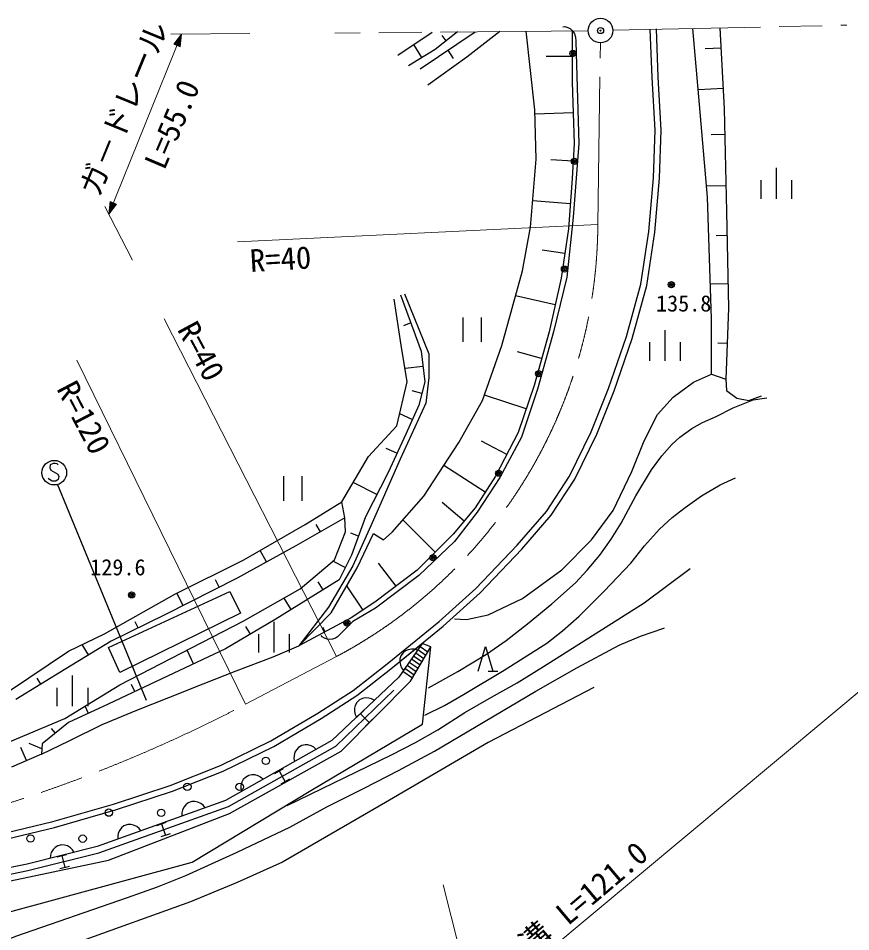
# Model space of a CAD drawing. Units: millimetres, scale not verified. Extents: x 40000 to 680000, y 20000 to 380000.
# Drawn here: x 449174 to 516733, y 261474 to 335647 of the extents above; entities that cross this region are included whole.
import ezdxf
from ezdxf.enums import TextEntityAlignment as Align

# ---------------------------------------------------------------- set-up
doc = ezdxf.new("R2010")
doc.units = ezdxf.units.MM
doc.header["$LTSCALE"] = 1000
doc.header["$PDMODE"] = 32
doc.header["$PDSIZE"] = 500
doc.linetypes.add('CHAIN', pattern=[18.5, 12, -1.5, 3.5, -1.5])
for name, color, linetype, lineweight in [('M-BGD', 7, 'Continuous', 25), ('M-BGD-EXST', 7, 'Continuous', 25), ('M-BMK', 2, 'CHAIN', 13), ('M-BMK-SRVR', 3, 'Continuous', 25), ('M-STR-HTXT', 7, 'Continuous', 13)]:
    doc.layers.add(name, color=color, linetype=linetype, lineweight=lineweight)
doc.layers.add('M-OTRS', color=6, linetype='Continuous')
doc.styles.add('ＭＳ ゴシック', font='')
doc.styles.get('ＭＳ ゴシック').set_extended_font_data('MS Gothic')

msp = doc.modelspace()

# ---------------------------------------------------------------- linework, layer by layer
at = {"layer": 'M-BGD'}
for p, q in [((481786, 331550), (486265, 334549)), ((484811, 334535), (483008, 333119)), ((488243, 334568), (485567, 332480)), ((491093, 328205), (490395, 334589)), ((493379, 334961), (493539, 334966)), ((493539, 334966), (493781, 334894)), ((493781, 334894), (493985, 334780)), ((493985, 334780), (494191, 334587)), ((494118, 334626), (494118, 330471)), ((494191, 334587), (494317, 334391)), ((500619, 330848), (500463, 334757)), ((501119, 330868), (500962, 334777)), ((504417, 329261), (503929, 334814)), ((506120, 334863), (506464, 328287)), ((479983, 332654), (482774, 334515)), ((483909, 333827), (483582, 334243)), ((494317, 334391), (494406, 334114)), ((494406, 334114), (494416, 333794)), ((494416, 333794), (494447, 332796)), ((483008, 333119), (480855, 331783)), ((481932, 332451), (481271, 333513)), ((484026, 333050), (484482, 332370)), ((506206, 333219), (504930, 333152)), ((485567, 332480), (482426, 330214)), ((494118, 332548), (492018, 332548)), ((494447, 332796), (494677, 325465)), ((500853, 326562), (500619, 330848)), ((501354, 326567), (501119, 330868)), ((494118, 330471), (494292, 325474)), ((506378, 329931), (504367, 329826)), ((505099, 321127), (504417, 329261)), ((491209, 324195), (491093, 328205)), ((494205, 327972), (491103, 327864)), ((506464, 328287), (506659, 319958)), ((500724, 322692), (500853, 326562)), ((501223, 322661), (501354, 326567)), ((506513, 326205), (505411, 326179)), ((494292, 325474), (494118, 322626)), ((494677, 325465), (494218, 319508)), ((490744, 318675), (491209, 324195)), ((494205, 324050), (492407, 324160)), ((510676, 323489), (510676, 320992)), ((500335, 318342), (500724, 322692)), ((500832, 318282), (501223, 322661)), ((494118, 322626), (493827, 318558)), ((506611, 322040), (505026, 322003)), ((509426, 322490), (509426, 320992)), ((511926, 322490), (511926, 320992)), ((493973, 320592), (490924, 320810)), ((505440, 311239), (505099, 321127)), ((506659, 319958), (506806, 312116)), ((494218, 319508), (493683, 314620)), ((490104, 315130), (490744, 318675)), ((493827, 318558), (493245, 314554)), ((499690, 314059), (500335, 318342)), ((500180, 313955), (500832, 318282)), ((506696, 317997), (505803, 317981)), ((493536, 316556), (491680, 316825)), ((488417, 309087), (490104, 315130)), ((493245, 314554), (492257, 310195)), ((493683, 314620), (492612, 310191)), ((498528, 309802), (499690, 314059)), ((499006, 309655), (500180, 313955)), ((506769, 314076), (505343, 314050)), ((480202, 313191), (481867, 308616)), ((480506, 313275), (482484, 308394)), ((492751, 312375), (489538, 313102)), ((480261, 309092), (479667, 312835)), ((506806, 312116), (506611, 306351)), ((481035, 310904), (480433, 310685)), ((485245, 311360), (485245, 309362)), ((486764, 309362), (486764, 311360)), ((505440, 306740), (505440, 311239)), ((492257, 310195), (491035, 305837)), ((492612, 310191), (491313, 305533)), ((501645, 310333), (501645, 307836)), ((497075, 305580), (498528, 309802)), ((497544, 305406), (499006, 309655)), ((500395, 309334), (500395, 307836)), ((502895, 309334), (502895, 307836)), ((480737, 306121), (480261, 309092)), ((481867, 308616), (482165, 306121)), ((486847, 304621), (488417, 309087)), ((491646, 308016), (489677, 308567)), ((506708, 309233), (505947, 309259)), ((482484, 308394), (482484, 306476)), ((482016, 307369), (480565, 307196)), ((482484, 306476), (482251, 304384)), ((503978, 306107), (505440, 306740)), ((505440, 306740), (506611, 306351)), ((506611, 306351), (506659, 305425)), ((479905, 302556), (480737, 306121)), ((482165, 306121), (481689, 304242)), ((491035, 305837), (489755, 302002)), ((502320, 304890), (503978, 306107)), ((481927, 305181), (481128, 305383)), ((490395, 303920), (486998, 305051)), ((491313, 305533), (490013, 301638)), ((495681, 302069), (497075, 305580)), ((496138, 301867), (497544, 305406)), ((501052, 303477), (502320, 304890)), ((506659, 305425), (507488, 304792)), ((508463, 304597), (509487, 304987)), ((482251, 304384), (480157, 299852)), ((481689, 304242), (480618, 301865)), ((484927, 301192), (486847, 304621)), ((507488, 304792), (508463, 304597)), ((481153, 303054), (480128, 303514)), ((499980, 301334), (501052, 303477)), ((477585, 300061), (479905, 302556)), ((489755, 302002), (487894, 298457)), ((493903, 298465), (495681, 302069)), ((480618, 301865), (479191, 298776)), ((482077, 296834), (484927, 301192)), ((488825, 300230), (486767, 301308)), ((490013, 301638), (488255, 298354)), ((494338, 298217), (496138, 301867)), ((498956, 298850), (499980, 301334)), ((479905, 300321), (479032, 300723)), ((475444, 296377), (477585, 300061)), ((480157, 299852), (477889, 294680)), ((487079, 297179), (483705, 299324)), ((470702, 298467), (470702, 296469)), ((472222, 296469), (472222, 298467)), ((479191, 298776), (477347, 295152)), ((487894, 298457), (486265, 295900)), ((488255, 298354), (486420, 295529)), ((492033, 295600), (493903, 298465)), ((492434, 295298), (494338, 298217)), ((497444, 295684), (498956, 298850)), ((478269, 296964), (476351, 297938)), ((479518, 293929), (482077, 296834)), ((472470, 294528), (475444, 296377)), ((475682, 295070), (475444, 296377)), ((485364, 294825), (483580, 296318)), ((486265, 295900), (484462, 293750)), ((486420, 295529), (484586, 293161)), ((489663, 292871), (492033, 295600)), ((490033, 292535), (492434, 295298)), ((495689, 293297), (497444, 295684)), ((467475, 291676), (472470, 294528)), ((475682, 295070), (471697, 292805)), ((473690, 293938), (473349, 294535)), ((475741, 293941), (475682, 295070)), ((477347, 295152), (476217, 292062)), ((477889, 294680), (476318, 291193)), ((483008, 292298), (480387, 294916)), ((474849, 291684), (475741, 293941)), ((476782, 293607), (476156, 293835)), ((476667, 291023), (478005, 293813)), ((478005, 293813), (478820, 293290)), ((478820, 293290), (479518, 293929)), ((484462, 293750), (481553, 290845)), ((484586, 293161), (481681, 290412)), ((493300, 290862), (495689, 293297)), ((471697, 292805), (466939, 290191)), ((469318, 291498), (468803, 292434)), ((486318, 289343), (489663, 292871)), ((486667, 288985), (490033, 292535)), ((461884, 288884), (467475, 291676)), ((472054, 289307), (474849, 291684)), ((475712, 291052), (474700, 291557)), ((476217, 292062), (475206, 290042)), ((476318, 291193), (474340, 287823)), ((474573, 287362), (476667, 291023)), ((481553, 290845), (478121, 288230)), ((479837, 289537), (478407, 291411)), ((490082, 288524), (493300, 290862)), ((466939, 290191), (461111, 287220)), ((465482, 289448), (465181, 290037)), ((475206, 290042), (470032, 286834)), ((481681, 290412), (478164, 287739)), ((467415, 286693), (472054, 289307)), ((473913, 289240), (473511, 289887)), ((477162, 287591), (475838, 289574)), ((483342, 286654), (486318, 289343)), ((456175, 285675), (461884, 288884)), ((456487, 284558), (466335, 289107)), ((462568, 287963), (462054, 288969)), ((466335, 289107), (467214, 287351)), ((471325, 287636), (470745, 288570)), ((483667, 286274), (486667, 288985)), ((474340, 287823), (471956, 284685)), ((478121, 288230), (476202, 286951)), ((487303, 287209), (490082, 288524)), ((461111, 287220), (456710, 285081)), ((467214, 287351), (457429, 282534)), ((471956, 284685), (474573, 287362)), ((478164, 287739), (476330, 286670)), ((485547, 286819), (487303, 287209)), ((457424, 281524), (467415, 286693)), ((458910, 286151), (458667, 286651)), ((470032, 286834), (465988, 284457)), ((469917, 286641), (469917, 284143)), ((476202, 286951), (471956, 284685)), ((476024, 286365), (475317, 285658)), ((476330, 286670), (476024, 286365)), ((479104, 283222), (483342, 286654)), ((484572, 286868), (485547, 286819)), ((453260, 284249), (456175, 285675)), ((468010, 285646), (467643, 286269)), ((468667, 285642), (468667, 284143)), ((471167, 285642), (471167, 284143)), ((474079, 285818), (473887, 286178)), ((475317, 285658), (475091, 285432)), ((479418, 282834), (483667, 286274)), ((456710, 285081), (453023, 282824)), ((473846, 285432), (473761, 285517)), ((474016, 285319), (473846, 285432)), ((474270, 285234), (474016, 285319)), ((474468, 285206), (474270, 285234)), ((474666, 285234), (474468, 285206)), ((474921, 285319), (474666, 285234)), ((475091, 285432), (474921, 285319)), ((479418, 282834), (481952, 284885)), ((481952, 284885), (480054, 282151)), ((482649, 284620), (481952, 284885)), ((448384, 280982), (453260, 284249)), ((454866, 283952), (454355, 284785)), ((457429, 282534), (456487, 284558)), ((465988, 284457), (460814, 282021)), ((463401, 283239), (462879, 284346)), ((469866, 283803), (471956, 284685)), ((480404, 284128), (480222, 283865)), ((480606, 284279), (480404, 284128)), ((480819, 284375), (480606, 284279)), ((481097, 284425), (480819, 284375)), ((481003, 281814), (482649, 284620)), ((481330, 284410), (481097, 284425)), ((481573, 284339), (481330, 284410)), ((481428, 284130), (482092, 283670)), ((481602, 284382), (482247, 283935)), ((481777, 284634), (482403, 284200)), ((481981, 278319), (482649, 284620)), ((486496, 282626), (487096, 284624)), ((487096, 284624), (487696, 282626)), ((466858, 282669), (469866, 283803)), ((480150, 283623), (480135, 283390)), ((480135, 283390), (480186, 283112)), ((480222, 283865), (480150, 283623)), ((480903, 283375), (481625, 282875)), ((481078, 283626), (481781, 283140)), ((481253, 283878), (481936, 283405)), ((453023, 282824), (448978, 280328)), ((464190, 281591), (466858, 282669)), ((476362, 281052), (479104, 283222)), ((476653, 280644), (479418, 282834)), ((476653, 280644), (479418, 282834)), ((480186, 283112), (480281, 282900)), ((480281, 282900), (480433, 282698)), ((480379, 282619), (481158, 282079)), ((480554, 282871), (481314, 282344)), ((480728, 283123), (481469, 282610)), ((487296, 282626), (488096, 282626)), ((451000, 281576), (450696, 282068)), ((453557, 282282), (453557, 279785)), ((460814, 282021), (456472, 279942)), ((480054, 282151), (474625, 277007)), ((452307, 281284), (452307, 279785)), ((452963, 278791), (457424, 281524)), ((454807, 281284), (454807, 279785)), ((458643, 280982), (458372, 281546)), ((461381, 280486), (464190, 281591)), ((475385, 276133), (481003, 281814)), ((458798, 279465), (461381, 280486)), ((473495, 279219), (476362, 281052)), ((473757, 278794), (476653, 280644)), ((473757, 278794), (476653, 280644)), ((474953, 276537), (479642, 281095)), ((477107, 280405), (476877, 280298)), ((477334, 280455), (477107, 280405)), ((477617, 280448), (477334, 280455)), ((477842, 280385), (477617, 280448)), ((478065, 280266), (477842, 280385)), ((456472, 279942), (453260, 278457)), ((454866, 279199), (454593, 279790)), ((476526, 279855), (476464, 279630)), ((476645, 280078), (476526, 279855)), ((476877, 280298), (476645, 280078)), ((455988, 278302), (458798, 279465)), ((469684, 276966), (473495, 279219)), ((476464, 279630), (476456, 279348)), ((476456, 279348), (476507, 279120)), ((476507, 279120), (476614, 278891)), ((476662, 278895), (477235, 279453)), ((476949, 279174), (477646, 278458)), ((447432, 276466), (452963, 278791)), ((453260, 278457), (451119, 276734)), ((453292, 276970), (455988, 278302)), ((469921, 276526), (473757, 278794)), ((469921, 276526), (473757, 278794)), ((472907, 272955), (481981, 278319)), ((477933, 278737), (477359, 278179)), ((452190, 277595), (451875, 277985)), ((451090, 276318), (450049, 276763)), ((451060, 275902), (453292, 276970)), ((451119, 276734), (451060, 275902)), ((465596, 274976), (469684, 276966)), ((474625, 277007), (466002, 272141)), ((449839, 275367), (449370, 276436)), ((465799, 274519), (469921, 276526)), ((465799, 274519), (469921, 276526)), ((466222, 271650), (474953, 276537)), ((466312, 271069), (475385, 276133)), ((471632, 276052), (471556, 275780)), ((471747, 276255), (471632, 276052)), ((471917, 276442), (471747, 276255)), ((472196, 276599), (471917, 276442)), ((472444, 276648), (472196, 276599)), ((472677, 276642), (472444, 276648)), ((472949, 276566), (472677, 276642)), ((473152, 276451), (472949, 276566)), ((473340, 276282), (473152, 276451)), ((451060, 275902), (448617, 274832)), ((471556, 275780), (471550, 275547)), ((471550, 275547), (471599, 275299)), ((461510, 273346), (465596, 274976)), ((461681, 272877), (465799, 274519)), ((461681, 272877), (465799, 274519)), ((469994, 274334), (470692, 274725)), ((470343, 274529), (470832, 273658)), ((467436, 273822), (467321, 273620)), ((467606, 274010), (467436, 273822)), ((467884, 274167), (467606, 274010)), ((468133, 274215), (467884, 274167)), ((468366, 274209), (468133, 274215)), ((468638, 274133), (468366, 274209)), ((468841, 274018), (468638, 274133)), ((469029, 273849), (468841, 274018)), ((471181, 273853), (470483, 273463)), ((456915, 271842), (461510, 273346)), ((467245, 273347), (467239, 273114)), ((467239, 273114), (467287, 272866)), ((467321, 273620), (467245, 273347)), ((457063, 271365), (461681, 272877)), ((457063, 271365), (461681, 272877)), ((463280, 267123), (472907, 272955)), ((451979, 270415), (456915, 271842)), ((466002, 272141), (455585, 268386)), ((455703, 267893), (466222, 271650)), ((462616, 271600), (462496, 271345)), ((462764, 271781), (462616, 271600)), ((462962, 271937), (462764, 271781)), ((463263, 272046), (462962, 271937)), ((463516, 272052), (463263, 272046)), ((463745, 272007), (463516, 272052)), ((464001, 271887), (463745, 272007)), ((464182, 271740), (464001, 271887)), ((464339, 271542), (464182, 271740)), ((452106, 269931), (457063, 271365)), ((452106, 269931), (457063, 271365)), ((456486, 267295), (466312, 271069)), ((462496, 271345), (462451, 271116)), ((462451, 271116), (462457, 270863)), ((446468, 269116), (451979, 270415)), ((457754, 270060), (457555, 269903)), ((458055, 270168), (457754, 270060)), ((458307, 270174), (458055, 270168)), ((458536, 270129), (458307, 270174)), ((458792, 270009), (458536, 270129)), ((458973, 269862), (458792, 270009)), ((460418, 270107), (461171, 270376)), ((460795, 270242), (461131, 269301)), ((446574, 268628), (452106, 269931)), ((446574, 268628), (452106, 269931)), ((457287, 269467), (457242, 269238)), ((457408, 269723), (457287, 269467)), ((457555, 269903), (457408, 269723)), ((459130, 269664), (458973, 269862)), ((461508, 269436), (460755, 269167)), ((452684, 268524), (452374, 268446)), ((452937, 268505), (452684, 268524)), ((457242, 269238), (457249, 268986)), ((455585, 268386), (449882, 266956)), ((449950, 266449), (455703, 267893)), ((451851, 267903), (451783, 267680)), ((451996, 268145), (451851, 267903)), ((452161, 268310), (451996, 268145)), ((452374, 268446), (452161, 268310)), ((453160, 268437), (452937, 268505)), ((453402, 268292), (453160, 268437)), ((453567, 268127), (453402, 268292)), ((453703, 267914), (453567, 268127)), ((441473, 264102), (456486, 267295)), ((446172, 262466), (463280, 267123)), ((451783, 267680), (451764, 267428)), ((452317, 267558), (453093, 267753)), ((452705, 267655), (452948, 266686)), ((449882, 266956), (443037, 265588)), ((443142, 265057), (449950, 266449)), ((453336, 266784), (452560, 266589))]:
    msp.add_line(p, q, dxfattribs=at)
for points in [[(482469, 281276), (484858, 282601), (487173, 284010), (488770, 285128), (490505, 286478), (492470, 288087), (494393, 289810), (495353, 290828), (496371, 292062), (497295, 293351), (498096, 294650), (499300, 296872), (500575, 298988), (501405, 300114), (502227, 301041), (502864, 301630), (503832, 302342), (504716, 302834), (505812, 303319), (507201, 304011), (508813, 304656), (509920, 304833)], [(482158, 279054), (483770, 279854), (485320, 280746), (488607, 282715), (492058, 284906), (493342, 285903), (494698, 287107), (496723, 289115), (498876, 291405), (500003, 292807), (501220, 294152), (502251, 295099), (503302, 295925), (504631, 296862), (506137, 297769), (507384, 298343)], [(470990, 271720), (479456, 275849), (481418, 276846), (483218, 277869), (485409, 279268), (487571, 280522), (489666, 281693), (491810, 283016), (499978, 288187), (503691, 290965)], [(431839, 252828), (434266, 254224), (436760, 255539), (439931, 257141), (443243, 258696), (445992, 259914), (448964, 261110), (458028, 264247), (460476, 265123), (462763, 266045), (466941, 267927), (471222, 269977), (474207, 271605), (477238, 273144), (480039, 274556), (482967, 276149), (491191, 281011), (494512, 282913), (497935, 284750), (499683, 285464), (501570, 286124), (501614, 286139)], [(495874, 281294), (487304, 276829), (478984, 271954), (470620, 267110), (466931, 265470), (463154, 263906), (453969, 260606), (449684, 259170), (445354, 257608), (441916, 256107), (438575, 254533), (436927, 253560)]]:
    msp.add_lwpolyline(points, dxfattribs=at)
for centre, major_axis in [((494197, 332788), (250, 0)), ((494197, 332788), (150, 0)), ((494197, 332788), (50, 0)), ((494315, 324027), (250, 0)), ((494315, 324027), (150, 0)), ((494315, 324027), (50, 0)), ((493503, 315278), (250, 0)), ((493503, 315278), (150, 0)), ((493503, 315278), (50, 0)), ((502179, 314018), (250, 0)), ((502179, 314018), (150, 0)), ((502179, 314018), (50, 0)), ((491403, 306785), (250, 0)), ((491403, 306785), (150, 0)), ((491403, 306785), (50, 0)), ((488159, 298705), (250, 0)), ((488159, 298705), (150, 0)), ((488159, 298705), (50, 0)), ((482837, 291850), (250, 0)), ((482837, 291850), (150, 0)), ((482837, 291850), (50, 0)), ((458371, 288826), (250, 0)), ((458371, 288826), (150, 0)), ((458371, 288826), (50, 0)), ((475847, 286541), (250, 0)), ((475847, 286541), (150, 0)), ((475847, 286541), (50, 0)), ((469267, 275347), (300, 0)), ((462897, 273246), (300, 0)), ((467140, 273234), (300, 0)), ((456528, 271145), (300, 0)), ((460770, 271133), (300, 0)), ((450159, 269043), (300, 0)), ((454401, 269031), (300, 0))]:
    msp.add_ellipse(centre, major_axis=major_axis, ratio=0.998985, dxfattribs=at)
at = {"layer": 'M-BGD-EXST'}
for p, q in [((451775, 299387), (451735, 299147)), ((451735, 299147), (451815, 298948)), ((452015, 299507), (451775, 299387)), ((451815, 298948), (452375, 298628)), ((452175, 299507), (452015, 299507)), ((452335, 299467), (452175, 299507)), ((452415, 299387), (452335, 299467)), ((451695, 298188), (451615, 298308)), ((451935, 298069), (451695, 298188)), ((452415, 298188), (452215, 298069)), ((452375, 298628), (452455, 298428)), ((452455, 298428), (452415, 298188)), ((452215, 298069), (451935, 298069)), ((452343, 297837), (459555, 280282))]:
    msp.add_line(p, q, dxfattribs=at)
msp.add_ellipse((452095, 298748), major_axis=(1000, 0), ratio=0.998985, dxfattribs=at)
at = {"layer": 'M-BMK'}
for p, q in [((495427, 334638), (474871, 334439)), ((497426, 334670), (516405, 335090)), ((496209, 318898), (496413, 333649)), ((467626, 279943), (475005, 283824))]:
    msp.add_line(p, q, dxfattribs=at)
for centre, major_axis, start_param, end_param in [((456213, 319095), (39997, 0), 5.201506, 6.278249), ((411888, 386094), (119990, 0), 4.932217, 5.195489)]:
    msp.add_ellipse(centre, major_axis=major_axis, ratio=0.998985, start_param=start_param, end_param=end_param, dxfattribs=at)
at = {"layer": 'M-BMK-SRVR'}
for major_axis in [(1000, 0), (40, 0)]:
    msp.add_ellipse((496427, 334648), major_axis=major_axis, ratio=0.998985, dxfattribs=at)
at = {"layer": 'M-OTRS'}
msp.add_point((496427, 334648), dxfattribs=at)
at = {"layer": 'M-STR-HTXT'}
for p, q in [((456524, 319731), (462422, 334368)), ((461555, 334363), (467975, 334399)), ((461789, 333546), (462422, 334368)), ((461878, 333553), (462318, 334108)), ((461968, 333560), (462258, 333960)), ((462258, 333960), (462190, 333471)), ((462318, 334108), (462249, 333404)), ((462422, 334368), (462309, 333337)), ((462309, 333337), (461789, 333546)), ((462249, 333404), (461878, 333553)), ((462190, 333471), (461968, 333560)), ((462057, 333567), (462169, 333738)), ((462131, 333537), (462057, 333567)), ((462169, 333738), (462131, 333537)), ((456524, 319731), (456638, 320762)), ((457158, 320553), (456524, 319731)), ((456629, 319991), (456697, 320695)), ((457068, 320546), (456629, 319991)), ((456638, 320762), (457158, 320553)), ((456689, 320139), (456757, 320629)), ((456979, 320539), (456689, 320139)), ((456697, 320695), (457068, 320546)), ((456757, 320629), (456979, 320539)), ((456778, 320361), (456816, 320562)), ((456890, 320532), (456778, 320361)), ((456816, 320562), (456890, 320532)), ((458433, 315994), (456204, 320359)), ((496209, 318898), (466953, 317487)), ((475005, 283824), (461020, 311251)), ((467626, 279943), (453923, 307881)), ((449518, 224321), (534217, 295013)), ((484944, 260144), (483645, 265285))]:
    msp.add_line(p, q, dxfattribs=at)

# ---------------------------------------------------------------- texts
at = {"layer": 'M-STR-HTXT', "style": 'ＭＳ ゴシック'}
for s, rotation, p in [('ガ－ドレール', 67.68, (456225, 320838)), ('L=55.0', 66.979, (461535, 323018)), ('R=40', 3.397, (468055, 314494)), ('R=40', 298.324, (461547, 310123)), ('R=120', 297.624, (451756, 305315)), ('L=121.0', 40.171, (494136, 261490)), ('側\u3000溝', 40.471, (487319, 255798))]:
    msp.add_text(s, height=1833, rotation=rotation, dxfattribs=at).set_placement(p, align=Align.BOTTOM_LEFT)
for s, p in [('135.8', (500933, 311440)), ('129.6', (455015, 290016))]:
    msp.add_text(s, height=1320, dxfattribs=at).set_placement(p, align=Align.BOTTOM_LEFT)

doc.saveas('drawing.dxf')
